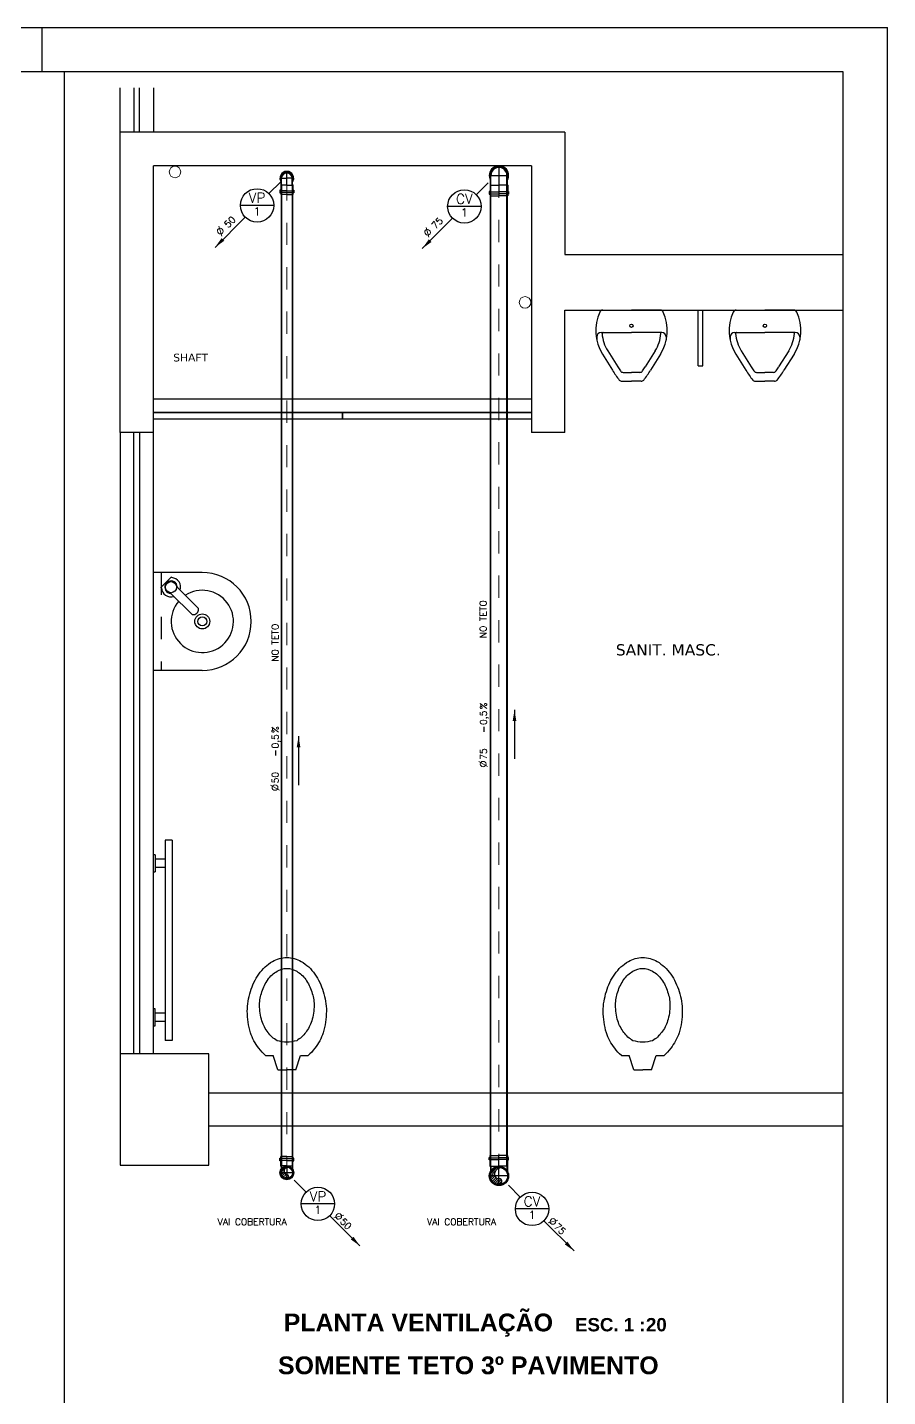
# Model space of a CAD drawing. Header units: millimetres. Extents: x -2485 to 3289, y -257 to 1952.
# Drawn here: x 68.21 to 72.08, y 35.59 to 41.75 of the extents above; entities that cross this region are included whole.
import ezdxf
from ezdxf.enums import TextEntityAlignment as Align

# ---------------------------------------------------------------- set-up
doc = ezdxf.new("R2010")
doc.units = ezdxf.units.MM
doc.header["$LTSCALE"] = 0.3
for name, pattern in [('CONTINUO', [0]), ('HID', [0.37, 0.07, -0.1, 0.03, -0.1, 0.07]), ('T-5CM', [0.1, 0.05, -0.05])]:
    doc.linetypes.add(name, pattern=pattern)
for name, color, linetype in [('PAREDE', 7, 'CONTINUO'), ('PILAR', 2, 'Continuous'), ('SAN', 11, 'Continuous'), ('TEX', 11, 'Continuous'), ('TEXTO', 3, 'Continuous'), ('TUB', 1, 'Continuous'), ('VISTAS', 1, 'Continuous')]:
    doc.layers.add(name, color=color, linetype=linetype)
doc.layers.add('PROJETO ESGOTO', color=1, linetype='HID', lineweight=15)
doc.layers.add('prumada', color=9, linetype='Continuous', lineweight=15)
doc.styles.add('ROMANS', font='romans.shx', dxfattribs={"height": 0.03})
doc.styles.add('SANSSERIFBOLD', font='sasb____.pfb')

# ---------------------------------------------------------------- blocks, each defined once
blk = doc.blocks.new('mic-p')
at = {"layer": 'SAN'}
for p, q in [((0, 0.1292), (0, 0)), ((0.1, 0.1364), (0.1, 0)), ((0.12, 0.1564), (0.1346, 0.1564)), ((0.1976, 0.1309), (0.2705, 0.0856)), ((0.1826, 0.1068), (0.2555, 0.0615)), ((0, -0.1292), (0, 0)), ((0.1, -0.1364), (0.1, 0)), ((0.28, 0.0374), (0.28, 0)), ((0.28, -0.0374), (0.28, 0)), ((0.32, 0.0432), (0.32, 0)), ((0.32, -0.0432), (0.32, 0)), ((0.1826, -0.1068), (0.2555, -0.0615)), ((0.1976, -0.1309), (0.2705, -0.0856)), ((0.12, -0.1564), (0.1346, -0.1564))]:
    blk.add_line(p, q, dxfattribs=at)
blk.add_circle((0.07, 0), 0.0075, dxfattribs=at)
for centre, radius, start, end in [((0.015, 0.1292), 0.015, 114.59593, 180), ((0.092, -0.039), 0.2, 58.14004, 114.59593), ((0.12, 0.1364), 0.02, 90, 180), ((0.105, 0.1272), 0.005, 85.52637, 180), ((0.092, -0.039), 0.1717, 58.14004, 85.52637), ((0.0065, -0.3391), 0.5, 52.02117, 58.14004), ((0.0065, -0.3391), 0.4717, 55.53105, 58.14004), ((0.265, 0.0374), 0.015, 0, 55.53105), ((0.305, 0.0432), 0.015, 0, 52.02117), ((0.0065, 0.3391), 0.4717, 301.85996, 304.46895), ((0.0065, 0.3391), 0.5, 301.85996, 307.97883), ((0.265, -0.0374), 0.015, 304.46895, 0), ((0.305, -0.0432), 0.015, 307.97883, 0), ((0.092, 0.039), 0.1717, 274.47363, 301.85996), ((0.015, -0.1292), 0.015, 180, 245.40407), ((0.092, 0.039), 0.2, 245.40407, 301.85996), ((0.105, -0.1272), 0.005, 180, 274.47363), ((0.12, -0.1364), 0.02, 180, 270)]:
    blk.add_arc(centre, radius, start, end, dxfattribs=at)
blk = doc.blocks.new('vs')
at = {"layer": 'SAN'}
for p, q in [((0.1669, 0.0608), (0.1669, 0.0956)), ((0.1033, 0.04), (0.1669, 0.0608)), ((0.1033, 0.04), (0.1033, 0)), ((0.1033, -0.04), (0.1033, 0)), ((0.1033, -0.04), (0.1669, -0.0608)), ((0.1669, -0.0956), (0.1669, -0.0608))]:
    blk.add_line(p, q, dxfattribs=at)
for centre, radius, start, end in [((0.3142, -0.0363), 0.1977, 124.96441, 138.14022), ((0.3376, -0.0421), 0.2164, 108.24024, 129.16988), ((0.3668, -0.1583), 0.336, 90.00329, 106.77659), ((0.3667, -0.102), 0.2798, 71.60098, 89.98636), ((0.3805, -0.0938), 0.2678, 55.03559, 73.84622), ((0.4207, -0.0363), 0.1977, 30.64, 55.03559), ((0.3508, -0.0253), 0.1357, 125.83489, 149.17492), ((0.3733, -0.0455), 0.1653, 107.75536, 128.04926), ((0.3947, -0.1284), 0.2508, 90, 106.65318), ((0.3946, -0.0506), 0.173, 69.91708, 89.9758), ((0.401, -0.0653), 0.185, 54.16511, 73.34682), ((0.4299, -0.0253), 0.1357, 30.82508, 54.16511), ((0.482, 0), 0.1264, 0, 30.64), ((0.3797, 0), 0.152, 163.09329, 196.90671), ((0.4772, 0), 0.0821, 327.43722, 32.56278), ((0.482, 0), 0.1264, 329.36, 0), ((0.3508, 0.0253), 0.1357, 210.82508, 234.16511), ((0.4299, 0.0253), 0.1357, 305.83489, 329.17492), ((0.3142, 0.0363), 0.1977, 221.85978, 235.03559), ((0.3733, 0.0455), 0.1653, 231.95074, 252.24464), ((0.3947, 0.1284), 0.2508, 253.34682, 270), ((0.3946, 0.0506), 0.173, 270.0242, 290.08292), ((0.401, 0.0653), 0.185, 286.65318, 305.83489), ((0.4207, 0.0363), 0.1977, 304.96441, 329.36), ((0.3376, 0.0421), 0.2164, 230.83012, 251.75976), ((0.3668, 0.1583), 0.336, 253.22341, 269.99671), ((0.3667, 0.102), 0.2798, 270.01364, 288.39902), ((0.3805, 0.0938), 0.2678, 286.15378, 304.96441)]:
    blk.add_arc(centre, radius, start, end, dxfattribs=at)
blk = doc.blocks.new('PN')
at = {"layer": 'TEX', "color": 3, "linetype": 'Continuous', "style": 'SANSSERIFBOLD'}
blk.add_text('ESC. 1 :', height=0.06, dxfattribs=at).set_placement((-0.078, 0.0123), align=Align.CENTER)
at = {"layer": 'TEX', "color": 9, "style": 'SANSSERIFBOLD'}
blk.add_attdef('NOME', text='', height=0.08, dxfattribs=at).set_placement((-0.3353, 0.0123), align=Align.RIGHT)
at = {"layer": 'TEX', "color": 3, "style": 'SANSSERIFBOLD'}
blk.add_attdef('ESCALA', (0.0825, 0.0123), '', height=0.06, dxfattribs=at)
blk = doc.blocks.new('J90E75C')
at = {"layer": 'TUB', "color": 1, "linetype": 'Continuous'}
for p, q in [((-0.0442, 0), (0.092, 0)), ((0, -0.0442), (0, 0.0441))]:
    blk.add_line(p, q, dxfattribs=at)
at = {"layer": 'TUB', "color": 4}
for p, q in [((0.0416, 0.0378), (0, 0.0378)), ((0.0423, 0.0361), (0, 0.0361)), ((0.0416, 0.0378), (0.0433, 0.0395)), ((0.0423, 0.0361), (0.044, 0.0378)), ((0.0433, 0.0395), (0.0721, 0.0395)), ((0.044, 0.0378), (0.0738, 0.0378)), ((0.0721, 0.0434), (0.0835, 0.0434)), ((0.0721, 0.0395), (0.0721, 0.0434)), ((0.0738, 0.0418), (0.0818, 0.0418)), ((0.0738, 0.0378), (0.0738, 0.0418)), ((0.0818, 0.0418), (0.0818, 0.0378)), ((0.0818, 0.0378), (0.092, 0.0378)), ((0.0835, 0.0434), (0.0835, 0.0395)), ((0.0835, 0.0395), (0.092, 0.0395)), ((0.0423, -0.0361), (0, -0.0361)), ((0.0416, -0.0378), (0, -0.0378)), ((0.0416, -0.0378), (0.0433, -0.0395)), ((0.0423, -0.0361), (0.044, -0.0378)), ((0.0433, -0.0395), (0.0721, -0.0395)), ((0.044, -0.0378), (0.0738, -0.0378)), ((0.0721, -0.0395), (0.0721, -0.0435)), ((0.0721, -0.0435), (0.0835, -0.0435)), ((0.0738, -0.0378), (0.0738, -0.0418)), ((0.0738, -0.0418), (0.0818, -0.0418)), ((0.0818, -0.0418), (0.0818, -0.0378)), ((0.0818, -0.0378), (0.092, -0.0378)), ((0.0835, -0.0435), (0.0835, -0.0395)), ((0.0835, -0.0395), (0.092, -0.0395))]:
    blk.add_line(p, q, dxfattribs=at)
at = {"layer": 'TUB', "color": 3}
for p, q in [((0.044, 0.0378), (0.044, 0)), ((0.044, -0.0378), (0.044, 0)), ((0.0738, 0.0378), (0.0738, 0)), ((0.0738, -0.0378), (0.0738, 0)), ((0.0818, 0.0378), (0.0818, 0)), ((0.0818, -0.0378), (0.0818, 0)), ((0.092, 0.0395), (0.092, 0)), ((0.092, -0.0395), (0.092, 0))]:
    blk.add_line(p, q, dxfattribs=at)
for radius, start, end in [(0.0435, 60.32119, 299.67881), (0.0394, 73.11852, 286.88148)]:
    blk.add_arc((0, 0), radius, start, end, dxfattribs=at)
at = {"layer": 'TUB', "color": 4}
for radius in [0.0378, 0.0361]:
    blk.add_arc((0, 0), radius, 90, 270, dxfattribs=at)
blk = doc.blocks.new('j90e50c')
at = {"layer": 'TUB'}
for p, q in [((0.031, 0), (-0.031, 0)), ((0.031, 0), (-0.031, 0)), ((0, 0.0309), (0, 0)), ((0, -0.031), (0, 0))]:
    blk.add_line(p, q, dxfattribs=at)
at = {"layer": 'TUB', "color": 4}
for p, q in [((0.0287, 0.0254), (0, 0.0254)), ((0.0294, 0.0238), (0, 0.0238)), ((0.0287, 0.0254), (0.0303, 0.0269)), ((0.0294, 0.0238), (0.031, 0.0254)), ((0.0303, 0.0269), (0.0543, 0.0269)), ((0.031, 0.0254), (0.0559, 0.0254)), ((0.0543, 0.0309), (0.0655, 0.0309)), ((0.0543, 0.0269), (0.0543, 0.0309)), ((0.0559, 0.0293), (0.0639, 0.0293)), ((0.0559, 0.0254), (0.0559, 0.0293)), ((0.0639, 0.0293), (0.0639, 0.0254)), ((0.0639, 0.0254), (0.073, 0.0254)), ((0.0655, 0.0309), (0.0655, 0.0269)), ((0.0655, 0.0269), (0.073, 0.0269)), ((0.0294, -0.0238), (0, -0.0238)), ((0.0287, -0.0254), (0, -0.0254)), ((0.0287, -0.0254), (0.0303, -0.0269)), ((0.0294, -0.0238), (0.031, -0.0254)), ((0.0303, -0.0269), (0.0543, -0.0269)), ((0.031, -0.0254), (0.0559, -0.0254)), ((0.0543, -0.0269), (0.0543, -0.031)), ((0.0543, -0.031), (0.0655, -0.031)), ((0.0559, -0.0254), (0.0559, -0.0293)), ((0.0559, -0.0293), (0.0639, -0.0293)), ((0.0639, -0.0293), (0.0639, -0.0254)), ((0.0639, -0.0254), (0.073, -0.0254)), ((0.0655, -0.0269), (0.073, -0.0269)), ((0.0655, -0.031), (0.0655, -0.0269))]:
    blk.add_line(p, q, dxfattribs=at)
at = {"layer": 'TUB', "color": 3}
for p, q in [((0.031, 0), (0.031, 0.0254)), ((0.031, 0), (0.031, -0.0254)), ((0.0559, 0), (0.0559, 0.0254)), ((0.0559, 0), (0.0559, -0.0254)), ((0.0639, 0), (0.0639, 0.0254)), ((0.0639, 0), (0.0639, -0.0254)), ((0.073, 0), (0.073, 0.0269)), ((0.073, 0), (0.073, -0.0269))]:
    blk.add_line(p, q, dxfattribs=at)
at = {"layer": 'TUB', "color": 4}
for radius, start, end in [(0.0309, 54.99111, 180), (0.0309, 180, 305.00889), (0.027, 70.15776, 180), (0.027, 180, 289.84224), (0.0254, 90, 180), (0.0254, 180, 270), (0.0238, 90, 180), (0.0238, 180, 270)]:
    blk.add_arc((0, 0), radius, start, end, dxfattribs=at)
blk = doc.blocks.new('50T')
at = {"layer": 'TUB', "color": 1, "linetype": 'Continuous'}
for p, q in [((0.0309, 0), (-0.0309, 0)), ((0, -0.0309), (0, 0.0309))]:
    blk.add_line(p, q, dxfattribs=at)
at = {"layer": 'TUB', "color": 7}
for p, q in [((-0.016, -0.0087), (-0.0253, 0.0006)), ((-0.0093, -0.0048), (-0.0235, 0.0094)), ((-0.0067, 0.0032), (-0.0196, 0.0161)), ((-0.0019, 0.009), (-0.014, 0.0211)), ((0.0055, 0.0122), (-0.0067, 0.0244)), ((0.0252, 0.0031), (0.0031, 0.0252))]:
    blk.add_line(p, q, dxfattribs=at)
at = {"layer": 'TUB', "color": 4}
for radius in [0.0309, 0.027, 0.0254]:
    blk.add_circle((0, 0), radius, dxfattribs=at)
for centre, radius, start, end in [((-0.0166, 0), 0.00874, 180, 270), ((-0.0166, 0), 0.00874, 270, 0), ((0.0081, -0.0041), 0.0165, 350.37691, 165.49796)]:
    blk.add_arc(centre, radius, start, end, dxfattribs=at)
blk = doc.blocks.new('A$C61AB1AB3')
at = {"layer": 'TUB', "color": 4}
for p, q in [((0.0365, 0.0579), (0.0365, 0.0619)), ((0.0365, 0.0619), (0.0477, 0.0619)), ((0.0477, 0.0619), (0.0477, 0.0579)), ((0.011, 0.0563), (0, 0.0563)), ((0.011, 0.0056), (0, 0.0056)), ((0.0116, 0.0547), (0.0021, 0.0547)), ((0.0116, 0.0072), (0.0021, 0.0072)), ((0.011, 0.0563), (0.0126, 0.0579)), ((0.011, 0.0056), (0.0126, 0.004)), ((0.0116, 0.0547), (0.0132, 0.0563)), ((0.0116, 0.0072), (0.0132, 0.0056)), ((0.0126, 0.0579), (0.0365, 0.0579)), ((0.0126, 0.004), (0.0365, 0.004)), ((0.0132, 0.0563), (0.0381, 0.0563)), ((0.0132, 0.0056), (0.0381, 0.0056)), ((0.0365, 0.004), (0.0365, 0)), ((0.0365, 0), (0.0477, 0)), ((0.0381, 0.0563), (0.0381, 0.0603)), ((0.0381, 0.0603), (0.0461, 0.0603)), ((0.0381, 0.0056), (0.0381, 0.0016)), ((0.0381, 0.0016), (0.0461, 0.0016)), ((0.0461, 0.0603), (0.0461, 0.0563)), ((0.0461, 0.0563), (0.0552, 0.0563)), ((0.0461, 0.0056), (0.0552, 0.0056)), ((0.0461, 0.0016), (0.0461, 0.0056)), ((0.0477, 0.0579), (0.0552, 0.0579)), ((0.0477, 0), (0.0477, 0.004)), ((0.0477, 0.004), (0.0552, 0.004))]:
    blk.add_line(p, q, dxfattribs=at)
at = {"layer": 'TUB', "color": 3}
for p, q in [((0.0132, 0.031), (0.0132, 0.0563)), ((0.0132, 0.031), (0.0132, 0.0056)), ((0.0381, 0.031), (0.0381, 0.0563)), ((0.0381, 0.031), (0.0381, 0.0056)), ((0.0461, 0.031), (0.0461, 0.0563)), ((0.0461, 0.031), (0.0461, 0.0056)), ((0.0552, 0.031), (0.0552, 0.0579)), ((0.0552, 0.031), (0.0552, 0.004))]:
    blk.add_line(p, q, dxfattribs=at)
at = {"layer": 'TUB'}
blk.add_line((0.0552, 0.0579), (0.0552, 0.0579), dxfattribs=at)
blk.add_line((0.0552, 0.0579), (0.0552, 0.0579), dxfattribs=at)
blk.add_line((0.0552, 0.0579), (0.0552, 0.0579), dxfattribs=at)
blk.add_line((0.0552, 0.0579), (0.0552, 0.0579), dxfattribs=at)
blk.add_line((0.0552, 0.0579), (0.0552, 0.0579), dxfattribs=at)
blk.add_line((0.0552, 0.0579), (0.0552, 0.0579), dxfattribs=at)
blk = doc.blocks.new('J90E50B')
at = {"layer": 'TUB'}
for name, p in [('50T', (0, 0)), ('A$C61AB1AB3', (0.0178, -0.031))]:
    blk.add_blockref(name, p, dxfattribs=at)
blk = doc.blocks.new('j90e75b')
at = {"layer": 'TUB', "color": 1, "linetype": 'Continuous'}
for p, q in [((-0.0442, 0), (0.09, 0)), ((0, -0.0442), (0, 0.0442))]:
    blk.add_line(p, q, dxfattribs=at)
at = {"layer": 'TUB', "color": 7}
for p, q in [((-0.0233, -0.0132), (-0.0387, 0.0021)), ((-0.0162, -0.0098), (-0.0371, 0.0112)), ((-0.0123, -0.003), (-0.034, 0.0186)), ((-0.011, 0.0063), (-0.0297, 0.0249)), ((-0.0072, 0.0131), (-0.0243, 0.0302)), ((-0.0014, 0.0179), (-0.0179, 0.0344)), ((0.0066, 0.0205), (-0.0103, 0.0374)), ((0.0209, 0.0168), (-0.001, 0.0387)), ((0.0371, 0.0112), (0.0112, 0.0371)), ((0.0377, 0), (0.0322, 0.0055))]:
    blk.add_line(p, q, dxfattribs=at)
at = {"layer": 'TUB', "color": 4}
for p, q in [((0.0416, 0.0378), (0.0215, 0.0378)), ((0.0423, 0.0361), (0.0243, 0.0361)), ((0.0416, 0.0378), (0.0433, 0.0395)), ((0.0423, 0.0361), (0.044, 0.0378)), ((0.0433, 0.0395), (0.0721, 0.0395)), ((0.044, 0.0378), (0.0738, 0.0378)), ((0.0721, 0.0434), (0.0835, 0.0434)), ((0.0721, 0.0395), (0.0721, 0.0434)), ((0.0738, 0.0418), (0.0818, 0.0418)), ((0.0738, 0.0378), (0.0738, 0.0418)), ((0.0818, 0.0418), (0.0818, 0.0378)), ((0.0818, 0.0378), (0.092, 0.0378)), ((0.0835, 0.0434), (0.0835, 0.0395)), ((0.0835, 0.0395), (0.092, 0.0395)), ((0.0416, -0.0378), (0.0215, -0.0378)), ((0.0423, -0.0361), (0.0243, -0.0361)), ((0.0416, -0.0378), (0.0433, -0.0395)), ((0.0423, -0.0361), (0.044, -0.0378)), ((0.0433, -0.0395), (0.0721, -0.0395)), ((0.044, -0.0378), (0.0738, -0.0378)), ((0.0721, -0.0395), (0.0721, -0.0435)), ((0.0721, -0.0435), (0.0835, -0.0435)), ((0.0738, -0.0378), (0.0738, -0.0418)), ((0.0738, -0.0418), (0.0818, -0.0418)), ((0.0818, -0.0418), (0.0818, -0.0378)), ((0.0818, -0.0378), (0.092, -0.0378)), ((0.0835, -0.0435), (0.0835, -0.0395)), ((0.0835, -0.0395), (0.092, -0.0395))]:
    blk.add_line(p, q, dxfattribs=at)
at = {"layer": 'TUB', "color": 3}
for p, q in [((0.044, 0.0378), (0.044, 0)), ((0.044, -0.0378), (0.044, 0)), ((0.0738, 0.0378), (0.0738, 0)), ((0.0738, -0.0378), (0.0738, 0)), ((0.0818, 0.0378), (0.0818, 0)), ((0.0818, -0.0378), (0.0818, 0)), ((0.092, 0.0395), (0.092, 0)), ((0.092, -0.0395), (0.092, 0))]:
    blk.add_line(p, q, dxfattribs=at)
at = {"layer": 'TUB', "color": 4}
for radius in [0.0435, 0.0394, 0.0387]:
    blk.add_circle((0, 0), radius, dxfattribs=at)
for centre, radius, start, end in [((-0.0253, 0), 0.0134, 180, 0), ((0.0086, 0), 0.0206, 68.90152, 180), ((0.0043, -0.0111), 0.0324, 357.82553, 68.90152)]:
    blk.add_arc(centre, radius, start, end, dxfattribs=at)
blk = doc.blocks.new('DD')
at = {"layer": 'TEX', "color": 9}
blk.add_line((0.1881, 0.0234), (0.2108, 0.0234), dxfattribs=at)
at = {"layer": 'TEX', "color": 9, "style": 'ROMANS'}
for s, height, p in [('%%c', 0.04, (0.0265, 0.0079)), ('%', 0.03, (0.2889, 0.0116))]:
    blk.add_text(s, height=height, dxfattribs=at).set_placement(p)
blk.add_attdef('N', (0.0624, 0.0116), '', height=0.03, dxfattribs=at)
blk.add_attdef('INCL', text='', height=0.03, dxfattribs=at).set_placement((0.2837, 0.0116), align=Align.RIGHT)
blk = doc.blocks.new('S-S')
at = {"layer": 'TEX', "color": 11}
blk.add_line((0.2202, 0), (0, 0), dxfattribs=at)
blk.add_solid([(0.1702, 0.0083), (0.1702, -0.0083), (0.2202, 0)], dxfattribs=at)
blk = doc.blocks.new('V315')
at = {"layer": 'TEX', "color": 11}
for p, q in [((0.0115, -0.0115), (0.0649, -0.0649)), ((0.171, -0.171), (0.3069, -0.3069))]:
    blk.add_line(p, q, dxfattribs=at)
at = {"layer": 'TEX', "color": 5, "linetype": 'Continuous'}
blk.add_line((0.1929, -0.1179), (0.0429, -0.1179), dxfattribs=at)
blk.add_circle((0.1179, -0.1179), 0.075, dxfattribs=at)
at = {"layer": 'TEX', "color": 11}
blk.add_solid([(0.2774, -0.2656), (0.2656, -0.2774), (0.3069, -0.3069)], dxfattribs=at)
at = {"layer": 'TEX', "color": 5, "style": 'ROMANS'}
blk.add_text('%%c', height=0.04, rotation=315, dxfattribs=at).set_placement((0.1855, -0.1761))
at = {"layer": 'TEX', "color": 9, "linetype": 'Continuous', "style": 'ROMANS'}
for tag, height, p in [('L', 0.045, (0.1179, -0.1066)), ('N', 0.036, (0.1179, -0.1629))]:
    blk.add_attdef(tag, text='', height=height, dxfattribs=at).set_placement(p, align=Align.CENTER)
at = {"layer": 'TEX', "color": 5, "linetype": 'Continuous', "style": 'ROMANS'}
blk.add_attdef('N', (0.2147, -0.2001), '', height=0.03, rotation=315, dxfattribs=at)
blk = doc.blocks.new('V225')
at = {"layer": 'TEX', "color": 11}
for p, q in [((-0.0115, -0.0115), (-0.0649, -0.0649)), ((-0.171, -0.171), (-0.3069, -0.3069))]:
    blk.add_line(p, q, dxfattribs=at)
at = {"layer": 'TEX', "color": 5, "linetype": 'Continuous'}
blk.add_line((-0.0429, -0.1179), (-0.1929, -0.1179), dxfattribs=at)
blk.add_circle((-0.1179, -0.1179), 0.075, dxfattribs=at)
at = {"layer": 'TEX', "color": 11}
blk.add_solid([(-0.2656, -0.2774), (-0.2774, -0.2656), (-0.3069, -0.3069)], dxfattribs=at)
at = {"layer": 'TEX', "color": 5, "style": 'ROMANS'}
blk.add_text('%%c', height=0.04, rotation=45, dxfattribs=at).set_placement((-0.2811, -0.2601))
at = {"layer": 'TEX', "color": 9, "linetype": 'Continuous', "style": 'ROMANS'}
for tag, height, p in [('L', 0.045, (-0.1179, -0.1066)), ('N', 0.036, (-0.1179, -0.1629))]:
    blk.add_attdef(tag, text='', height=height, dxfattribs=at).set_placement(p, align=Align.CENTER)
at = {"layer": 'TEX', "color": 5, "linetype": 'Continuous', "style": 'ROMANS'}
blk.add_attdef('N', (-0.2476, -0.2213), '', height=0.03, rotation=45, dxfattribs=at)

msp = doc.modelspace()

# ---------------------------------------------------------------- linework, layer by layer
at = {"color": 4, "linetype": 'Continuous'}
for p in [(55.455361, 41.746047), (72.075361, 30.066047)]:
    msp.add_line(p, (72.075361, 41.746047), dxfattribs=at)
at = {"color": 5, "linetype": 'Continuous'}
msp.add_line((68.275361, 41.546047), (68.275361, 41.746047), dxfattribs=at)
at = {"color": 12, "linetype": 'Continuous'}
for p, q in [((71.875361, 41.546047), (55.955361, 41.546047)), ((71.875361, 30.330294), (71.875361, 41.546047))]:
    msp.add_line(p, q, dxfattribs=at)
at = {"layer": 'PAREDE'}
for p, q in [((68.624671, 41.274029), (68.624671, 41.474816)), ((68.687206, 41.474816), (68.687206, 41.274029)), ((68.712136, 41.274029), (68.712136, 41.474816)), ((68.774671, 41.474816), (68.774671, 41.274029)), ((68.624671, 39.924029), (68.624671, 41.274029)), ((70.624015, 41.274029), (68.624671, 41.274029)), ((70.624015, 41.274029), (70.624015, 40.724029)), ((68.774671, 39.924029), (68.774671, 41.124029)), ((70.474015, 41.124029), (68.774671, 41.124029)), ((70.474015, 41.124029), (70.474015, 39.924029)), ((70.624015, 40.724029), (71.875361, 40.724029)), ((70.624015, 40.474029), (71.875361, 40.474029)), ((70.624015, 40.249029), (70.624015, 40.474029)), ((70.624015, 39.924029), (70.624015, 40.474029)), ((70.474015, 40.074029), (68.774671, 40.074029)), ((70.474015, 40.014029), (68.774671, 40.014029)), ((68.774671, 40.014029), (69.624343, 40.014029)), ((68.774671, 39.984029), (68.774671, 40.014029)), ((70.474015, 39.984029), (68.774671, 39.984029)), ((69.624343, 39.984029), (68.774671, 39.984029)), ((69.624343, 40.014029), (69.624343, 39.984029)), ((69.624343, 40.014029), (70.474015, 40.014029)), ((69.624343, 39.984029), (69.624343, 40.014029)), ((70.474015, 39.984029), (69.624343, 39.984029)), ((70.474015, 40.014029), (70.474015, 39.984029)), ((68.624671, 39.924029), (68.624671, 37.129029)), ((68.774671, 39.924029), (68.624671, 39.924029)), ((68.687206, 37.129029), (68.687206, 39.924029)), ((68.712136, 39.924029), (68.712136, 37.129029)), ((68.774671, 37.129029), (68.774671, 39.924029)), ((70.624015, 39.924029), (70.474015, 39.924029)), ((68.624671, 39.904029), (68.624671, 39.304029)), ((68.624671, 39.904029), (68.624671, 39.304029)), ((68.774671, 38.914029), (68.774671, 39.772152)), ((68.85907, 38.089667), (68.827608, 38.089667)), ((68.827608, 38.089667), (68.827608, 37.189667)), ((68.85907, 38.089667), (68.827608, 38.089667)), ((68.85907, 38.089667), (68.85907, 37.189667)), ((68.782662, 38.024122), (68.782662, 37.948213)), ((68.782662, 38.024122), (68.782662, 37.948213)), ((68.782662, 38.024122), (68.782662, 37.948213)), ((68.782662, 38.024122), (68.782662, 37.948213)), ((68.782662, 38.024122), (68.782662, 37.948213)), ((68.827608, 38.004667), (68.782662, 38.004667)), ((68.827608, 38.004667), (68.782662, 38.004667)), ((68.827608, 37.967667), (68.782662, 37.967667)), ((68.827608, 37.967667), (68.782662, 37.967667)), ((68.782662, 37.255213), (68.782662, 37.331122)), ((68.782662, 37.255213), (68.782662, 37.331122)), ((68.782662, 37.255213), (68.782662, 37.331122)), ((68.827608, 37.311667), (68.782662, 37.311667)), ((68.827608, 37.311667), (68.782662, 37.311667)), ((68.827608, 37.274667), (68.782662, 37.274667)), ((68.827608, 37.274667), (68.782662, 37.274667)), ((68.85907, 37.189667), (68.827608, 37.189667)), ((68.85907, 37.189667), (68.827608, 37.189667)), ((69.024671, 36.954029), (71.875361, 36.954029)), ((70.264671, 36.954029), (71.875361, 36.954029)), ((70.264671, 36.954029), (71.875361, 36.954029)), ((71.875361, 36.804029), (69.024671, 36.804029)), ((71.875361, 36.804029), (70.264671, 36.804029))]:
    msp.add_line(p, q, dxfattribs=at)
for centre, start, end in [((68.778666, 37.995797), 81.9714714, 98.0285286), ((68.778666, 37.995797), 81.9714714, 98.0285286), ((68.778666, 37.995797), 81.9714714, 98.0285286), ((68.778666, 37.995797), 81.9714714, 98.0285286), ((68.778666, 37.995797), 81.9714714, 98.0285286), ((68.778666, 37.995797), 81.9714714, 98.0285286), ((68.778666, 37.976538), 261.9714714, 278.0285286), ((68.778666, 37.976538), 261.9714714, 278.0285286), ((68.778666, 37.976538), 261.9714714, 278.0285286), ((68.778666, 37.976538), 261.9714714, 278.0285286), ((68.778666, 37.976538), 261.9714714, 278.0285286), ((68.778666, 37.302797), 81.9714714, 98.0285286), ((68.778666, 37.302797), 81.9714714, 98.0285286), ((68.778666, 37.302797), 81.9714714, 98.0285286), ((68.778666, 37.283538), 261.9714714, 278.0285286), ((68.778666, 37.283538), 261.9714714, 278.0285286), ((68.778666, 37.283538), 261.9714714, 278.0285286), ((68.778666, 37.283538), 261.9714714, 278.0285286), ((68.778666, 37.283538), 261.9714714, 278.0285286), ((68.778666, 37.283538), 261.9714714, 278.0285286)]:
    msp.add_arc(centre, 0.028606, start, end, dxfattribs=at)
at = {"layer": 'PILAR'}
msp.add_lwpolyline([(68.624671, 36.629029), (69.024671, 36.629029), (69.024671, 37.129029), (68.624671, 37.129029)], close=True, dxfattribs=at)
at = {"layer": 'PROJETO ESGOTO'}
for p, q in [((70.328287, 41.079879), (70.328287, 36.579857)), ((69.374671, 41.067429), (69.374671, 36.593667))]:
    msp.add_line(p, q, dxfattribs=at)
at = {"layer": 'prumada', "linetype": 'CONTINUO'}
for centre in [(68.871909, 41.095756), (70.445486, 40.509029)]:
    msp.add_circle(centre, 0.026, dxfattribs=at)
at = {"layer": 'SAN', "linetype": 'CONTINUO'}
for p, q in [((71.224015, 40.224029), (71.224015, 40.474029)), ((71.244015, 40.224029), (71.244015, 40.474029)), ((71.224015, 40.224029), (71.244015, 40.224029)), ((68.994671, 39.294029), (68.774671, 39.294029)), ((68.994671, 39.294029), (68.774671, 39.294029)), ((68.808332, 39.227096), (68.855001, 39.273764)), ((68.808332, 39.227096), (68.855001, 39.273764)), ((68.82873, 39.240064), (68.842032, 39.253367)), ((68.82873, 39.240064), (68.842032, 39.253367)), ((68.857565, 39.271199), (68.855001, 39.273764)), ((68.857565, 39.271199), (68.855001, 39.273764)), ((68.810897, 39.224531), (68.808332, 39.227096)), ((68.810897, 39.224531), (68.808332, 39.227096)), ((68.854858, 39.198714), (68.947565, 39.106007)), ((68.854858, 39.198714), (68.947565, 39.106007)), ((68.883428, 39.226609), (68.976212, 39.133825)), ((68.883428, 39.226609), (68.976212, 39.133825)), ((68.994671, 38.854029), (68.774671, 38.854029)), ((68.994671, 38.854029), (68.774671, 38.854029))]:
    msp.add_line(p, q, dxfattribs=at)
at = {"layer": 'SAN', "linetype": 'T-5CM'}
for q in [(68.774671, 39.294029), (68.809671, 38.854029)]:
    msp.add_line((68.809671, 39.294029), q, dxfattribs=at)
at = {"layer": 'SAN', "linetype": 'CONTINUO'}
for centre, radius in [((68.854029, 39.228067), 0.025), ((68.854029, 39.228067), 0.025), ((68.994671, 39.074029), 0.03375), ((68.994671, 39.074029), 0.03375), ((68.994671, 39.074029), 0.02025), ((68.994671, 39.074029), 0.02025)]:
    msp.add_circle(centre, radius, dxfattribs=at)
for centre, radius, start, end in [((68.994671, 39.074029), 0.22, 270, 90), ((68.994671, 39.074029), 0.22, 270, 90), ((68.854029, 39.228067), 0.028, 154.6292472, 265.2943782), ((68.854029, 39.228067), 0.028, 154.6292472, 265.2943782), ((68.854029, 39.228067), 0.028, 3.6090383, 115.3707528), ((68.854029, 39.228067), 0.028, 3.6090383, 115.3707528), ((68.854029, 39.228067), 0.043277, 342.1631628, 85.3136567), ((68.854029, 39.228067), 0.043277, 342.1631628, 85.3136567), ((68.854029, 39.228067), 0.043277, 184.6863433, 287.2204998), ((68.854029, 39.228067), 0.043277, 184.6863433, 287.2204998), ((69.001435, 39.074029), 0.22, 140.92373, 140.9304018), ((69.001435, 39.074029), 0.22, 140.92373, 140.9304018), ((68.851322, 39.195178), 0.005, 45, 85.2943782), ((68.851322, 39.195178), 0.005, 45, 85.2943782), ((68.994671, 39.074029), 0.14, 139.3824086, 122.9490285), ((68.994671, 39.074029), 0.14, 139.3824086, 122.9490285), ((68.886964, 39.230144), 0.005, 183.6090383, 225), ((68.886964, 39.230144), 0.005, 183.6090383, 225), ((68.953747, 39.128383), 0.024026, 262.0041659, 5.7498377), ((68.953747, 39.128383), 0.024026, 262.0041659, 5.7498377), ((68.972677, 39.130289), 0.005, 5.7498377, 45), ((68.972677, 39.130289), 0.005, 5.7498377, 45), ((68.9511, 39.109542), 0.005, 225, 262.0041659), ((68.9511, 39.109542), 0.005, 225, 262.0041659)]:
    msp.add_arc(centre, radius, start, end, dxfattribs=at)
at = {"layer": 'TEXTO'}
msp.add_line((68.375342, 35.44375), (68.375342, 41.546047), dxfattribs=at)
at = {"layer": 'TUB', "color": 4}
for p, q in [((69.349321, 41.036429), (69.349321, 36.624667)), ((69.350921, 41.036429), (69.350921, 36.624667)), ((69.398421, 41.036429), (69.398421, 36.624667)), ((69.400021, 41.036429), (69.400021, 36.624667)), ((70.290537, 36.623857), (70.290537, 41.035879)), ((70.292237, 36.623857), (70.292237, 41.035879)), ((70.364337, 36.623857), (70.364337, 41.035879)), ((70.366037, 36.623857), (70.366037, 41.035879))]:
    msp.add_line(p, q, dxfattribs=at)

# ---------------------------------------------------------------- block references
at = {"layer": 'PROJETO ESGOTO'}
for name, p, rotation in [('j90e50c', (69.374671, 41.067429), 270), ('J90E75C', (70.328287, 41.079879), 270), ('S-S', (70.398151, 38.455612), 90), ('S-S', (69.427385, 38.33733), 90), ('J90E50B', (69.374671, 36.593667), 90), ('j90e75b', (70.328287, 36.579857), 90)]:
    msp.add_blockref(name, p, dxfattribs=dict(at, rotation=rotation))
ref = msp.add_blockref('V225', (69.358631, 41.063421), dxfattribs=at)
ref.add_attrib('L', 'VP', dxfattribs={"layer": 'TEX', "color": 9, "linetype": 'Continuous', "height": 0.045, "style": 'ROMANS'}).set_placement((69.240698, 40.956781), align=Align.CENTER)
ref.add_attrib('N', '1', dxfattribs={"layer": 'TEX', "color": 9, "linetype": 'Continuous', "height": 0.036, "style": 'ROMANS'}).set_placement((69.240698, 40.900545), align=Align.CENTER)
ref.add_attrib('N', '50', (69.111058, 40.842124), dxfattribs={"layer": 'TEX', "color": 5, "linetype": 'Continuous', "height": 0.03, "rotation": 45, "style": 'ROMANS'})
ref = msp.add_blockref('V225', (70.290537, 41.058366), dxfattribs=at)
ref.add_attrib('L', 'CV', dxfattribs={"layer": 'TEX', "color": 9, "linetype": 'Continuous', "height": 0.045, "style": 'ROMANS'}).set_placement((70.172604, 40.951725), align=Align.CENTER)
ref.add_attrib('N', '1', dxfattribs={"layer": 'TEX', "color": 9, "linetype": 'Continuous', "height": 0.036, "style": 'ROMANS'}).set_placement((70.172604, 40.895489), align=Align.CENTER)
ref.add_attrib('N', '75', (70.042964, 40.837068), dxfattribs={"layer": 'TEX', "color": 5, "linetype": 'Continuous', "height": 0.03, "rotation": 45, "style": 'ROMANS'})
at = {"layer": 'PROJETO ESGOTO', "rotation": 90}
for p, values in [((70.284943, 38.389093), {'N': '75', 'INCL': '0,5'}), ((69.349321, 38.283063), {'N': '50', 'INCL': '0,5'})]:
    msp.add_blockref('DD', p, dxfattribs=at).add_auto_attribs(values)
at = {"layer": 'PROJETO ESGOTO'}
ref = msp.add_blockref('V315', (69.396556, 36.571782), dxfattribs=at)
ref.add_attrib('L', 'VP', dxfattribs={"layer": 'TEX', "color": 9, "linetype": 'Continuous', "height": 0.045, "style": 'ROMANS'}).set_placement((69.514489, 36.465142), align=Align.CENTER)
ref.add_attrib('N', '1', dxfattribs={"layer": 'TEX', "color": 9, "linetype": 'Continuous', "height": 0.036, "style": 'ROMANS'}).set_placement((69.514489, 36.408906), align=Align.CENTER)
ref.add_attrib('N', '50', (69.611227, 36.371706), dxfattribs={"layer": 'TEX', "color": 5, "linetype": 'Continuous', "height": 0.03, "rotation": 315, "style": 'ROMANS'})
ref = msp.add_blockref('V315', (70.359011, 36.549133), dxfattribs=at)
ref.add_attrib('L', 'CV', dxfattribs={"layer": 'TEX', "color": 9, "linetype": 'Continuous', "height": 0.045, "style": 'ROMANS'}).set_placement((70.476944, 36.442493), align=Align.CENTER)
ref.add_attrib('N', '1', dxfattribs={"layer": 'TEX', "color": 9, "linetype": 'Continuous', "height": 0.036, "style": 'ROMANS'}).set_placement((70.476944, 36.386257), align=Align.CENTER)
ref.add_attrib('N', '75', (70.573682, 36.349057), dxfattribs={"layer": 'TEX', "color": 5, "linetype": 'Continuous', "height": 0.03, "rotation": 315, "style": 'ROMANS'})
at = {"layer": 'SAN', "linetype": 'CONTINUO', "rotation": 270}
for p in [(70.924015, 40.474029), (71.524015, 40.474029)]:
    msp.add_blockref('mic-p', p, dxfattribs=at)
at = {"layer": 'SAN', "linetype": 'CONTINUO', "xscale": -1, "rotation": 270}
for p in [(69.374671, 36.954029), (70.974671, 36.954029)]:
    msp.add_blockref('vs', p, dxfattribs=at)
at = {"layer": 'VISTAS'}
msp.add_blockref('PN', (70.906696, 35.868451), dxfattribs=at).add_auto_attribs({'NOME': 'PLANTA VENTILAÇÃO', 'ESCALA': '20'})

# ---------------------------------------------------------------- texts
at = {"layer": 'TEX', "color": 9, "style": 'SANSSERIFBOLD'}
msp.add_text('SOMENTE TETO 3º PAVIMENTO', height=0.08, dxfattribs=at).set_placement((69.335052, 35.688017))
at = {"layer": 'TEXTO', "style": 'ROMANS'}
for p in [(70.27239, 38.998546), (69.336768, 38.892516)]:
    msp.add_text('NO TETO', height=0.03, rotation=90, dxfattribs=at).set_placement(p)
for p in [(69.063834, 36.358544), (70.004977, 36.358544)]:
    msp.add_text('VAI COBERTURA', height=0.03, dxfattribs=at).set_placement(p)
at = {"layer": 'TEXTO', "attachment_point": 5, "style": 'ROMANS'}
for s, insert, char_height, width in [('{\\fVerdana|b0|i0|c0|p34;SHAFT}', (68.942289, 40.260563), 0.035, 2.20088341), ('{\\fVerdana|b0|i0|c0|p34;\\H1.684x;SANIT. MASC.}', (71.089568, 38.945778), 0.03, 0.70428269)]:
    msp.add_mtext(s, dxfattribs=dict(at, insert=insert, char_height=char_height, width=width))

doc.saveas('drawing.dxf')
